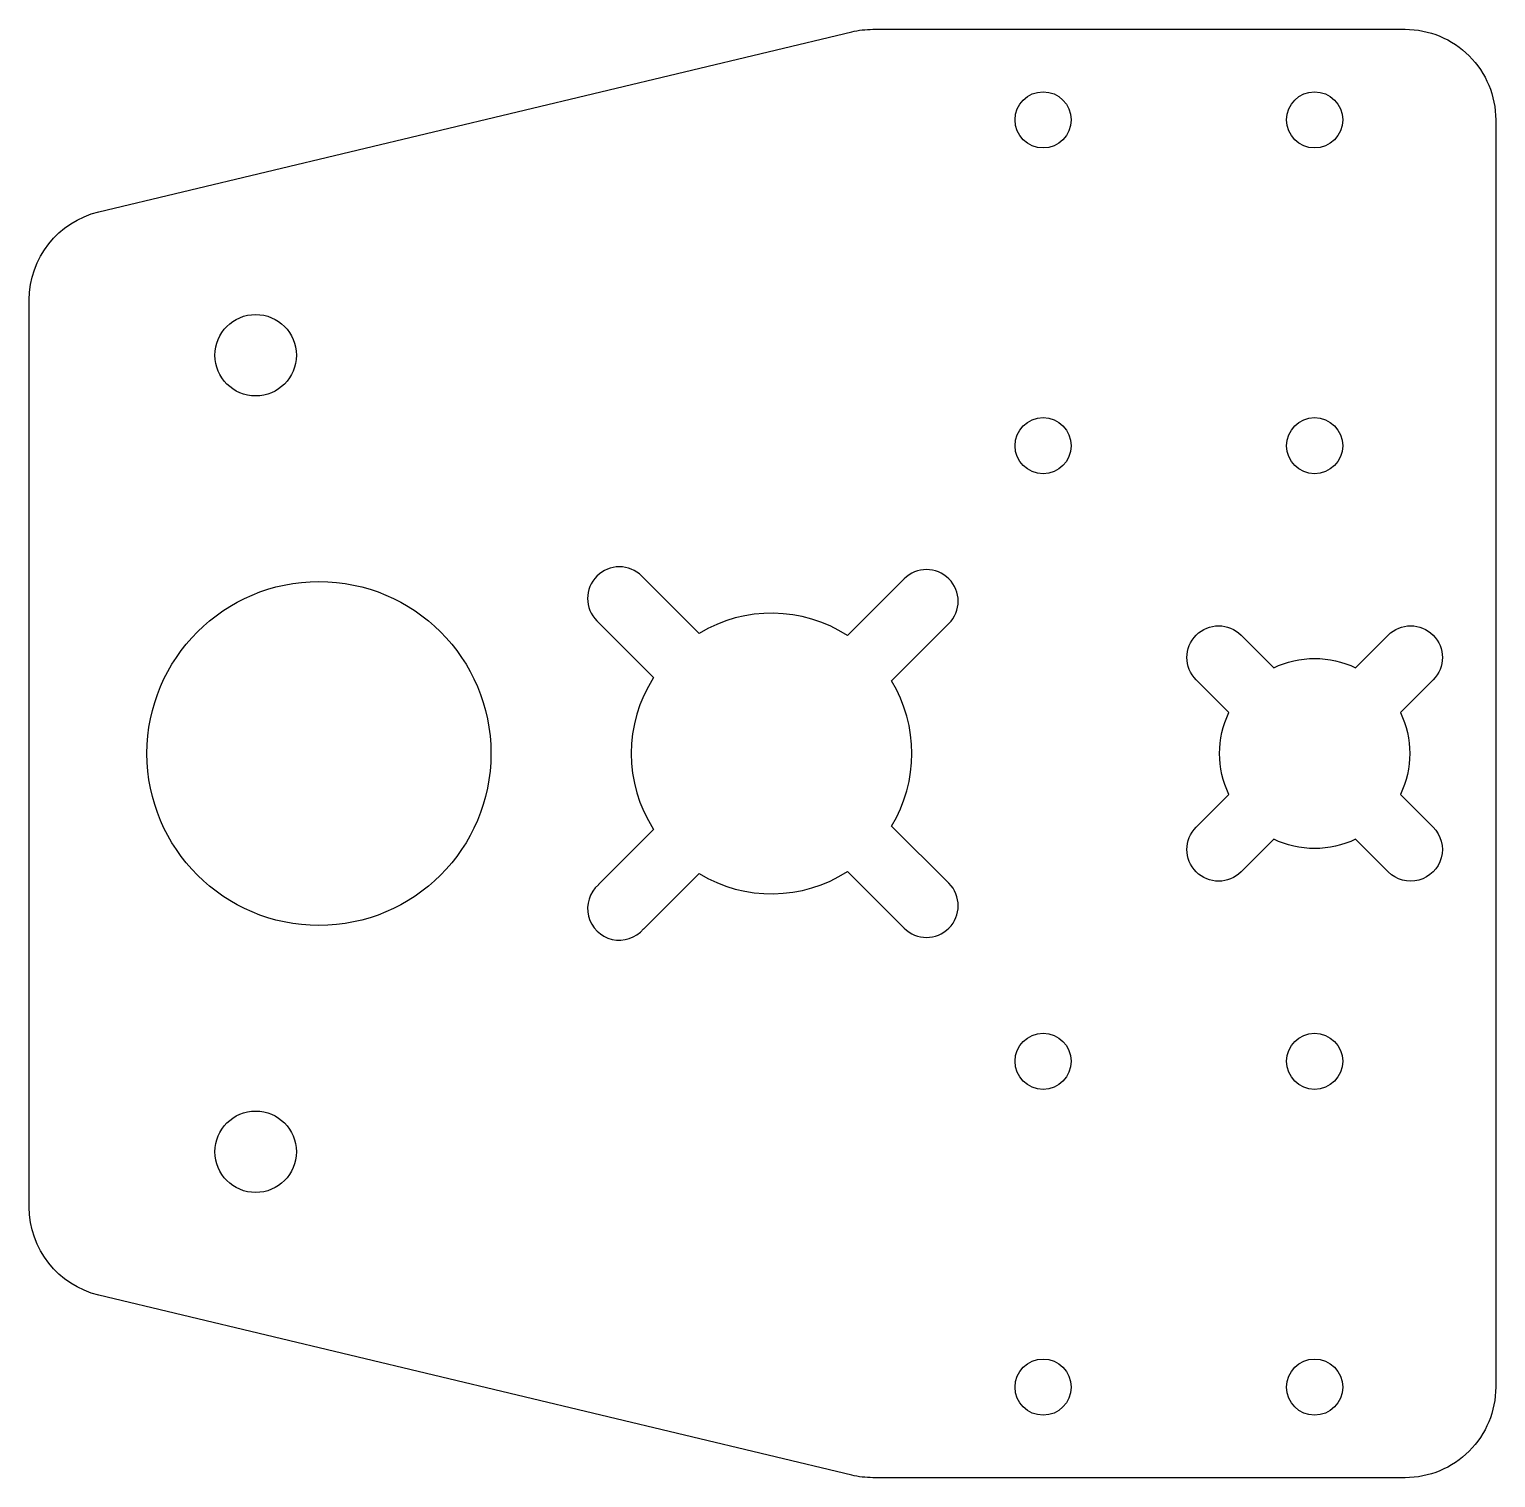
# Model space of a CAD drawing. Header units: millimetres. Extents: x -81 to 0, y 0 to 80.
import ezdxf

# ---------------------------------------------------------------- set-up
doc = ezdxf.new("R2010")
doc.units = ezdxf.units.MM
doc.layers.get('0').update_dxf_attribs({"linetype": 'CONTINUOUS'})

msp = doc.modelspace()

# ---------------------------------------------------------------- linework, layer by layer
for p, q in [((-47.17, 49.8), (-44.005, 46.635)), ((-35.806, 46.517), (-32.677, 49.647)), ((-46.516, 44.196), (-49.645, 47.325)), ((-30.202, 47.172), (-33.366, 44.007)), ((-49.567, 32.756), (-46.517, 35.806)), ((-33.365, 35.995), (-30.2, 32.83)), ((-44.007, 33.366), (-47.07, 30.304)), ((-32.675, 30.355), (-35.804, 33.484))]:
    msp.add_line(p, q)
for points in [[(-34.41, 0, -0.058748), (-35.573, 0.137), (-77.163, 10.082, -0.347021), (-81, 14.945), (-81, 65.055, -0.347021), (-77.163, 69.918), (-35.573, 79.863, -0.058748), (-34.41, 80), (-5, 80, -0.414214), (0, 75), (0, 5, -0.414214), (-5, 0)], [(-3.459, 35.934, -1), (-5.934, 33.459), (-7.737, 35.263, -0.226541), (-12.263, 35.263), (-14.066, 33.459, -1), (-16.541, 35.934), (-14.737, 37.737, -0.226541), (-14.737, 42.263), (-16.541, 44.066, -1), (-14.066, 46.541), (-12.263, 44.737, -0.226541), (-7.737, 44.737), (-5.934, 46.541, -1), (-3.459, 44.066), (-5.263, 42.263, -0.226541), (-5.263, 37.737)]]:
    msp.add_lwpolyline(points, format="xyb", close=True)
for centre, radius in [((-25, 75), 1.55), ((-10, 75), 1.55), ((-68.5, 62), 2.25), ((-25, 57), 1.55), ((-10, 57), 1.55), ((-65, 40), 9.5), ((-25, 23), 1.55), ((-10, 23), 1.55), ((-68.5, 18), 2.25), ((-25, 5), 1.55), ((-10, 5), 1.55)]:
    msp.add_circle(centre, radius)
for centre, radius, start, end in [((-48.408, 48.562), 1.75, 45, 225), ((-31.439, 48.409), 1.75, -45, 135), ((-40, 40), 7.75, 57.23982, 121.12027), ((-40, 40), 7.75, 147.22365, 212.76018), ((-40, 40), 7.75, -31.12027, 31.13654), ((-40, 40), 7.75, 238.86346, 302.77635), ((-48.409, 31.439), 1.75, 131.32922, 319.69227), ((-40, 40), 12, 217.13038, 217.14769), ((-31.438, 31.592), 1.75, -135, 45), ((-40, 40), 12, 233.8738, 233.90215)]:
    msp.add_arc(centre, radius, start, end)

doc.saveas('drawing.dxf')
